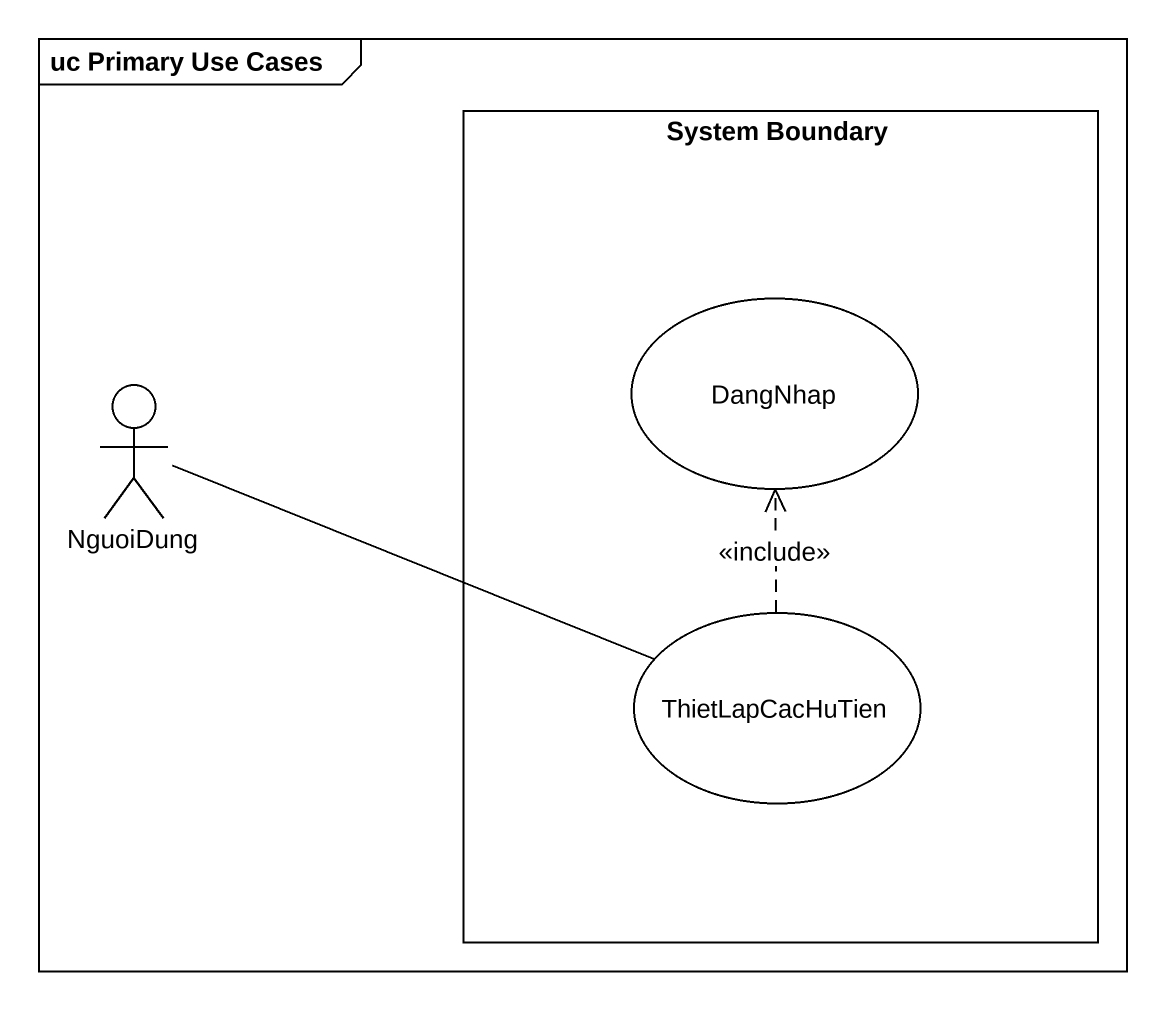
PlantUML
@startuml
mainframe uc Primary Use Cases
rectangle "System Boundary" as System_Boundary {
  usecase DangNhap
  usecase ThietLapCacHuTien
}
actor NguoiDung
NguoiDung -right- ThietLapCacHuTien
ThietLapCacHuTien .up.> DangNhap : <<include>>
@enduml
